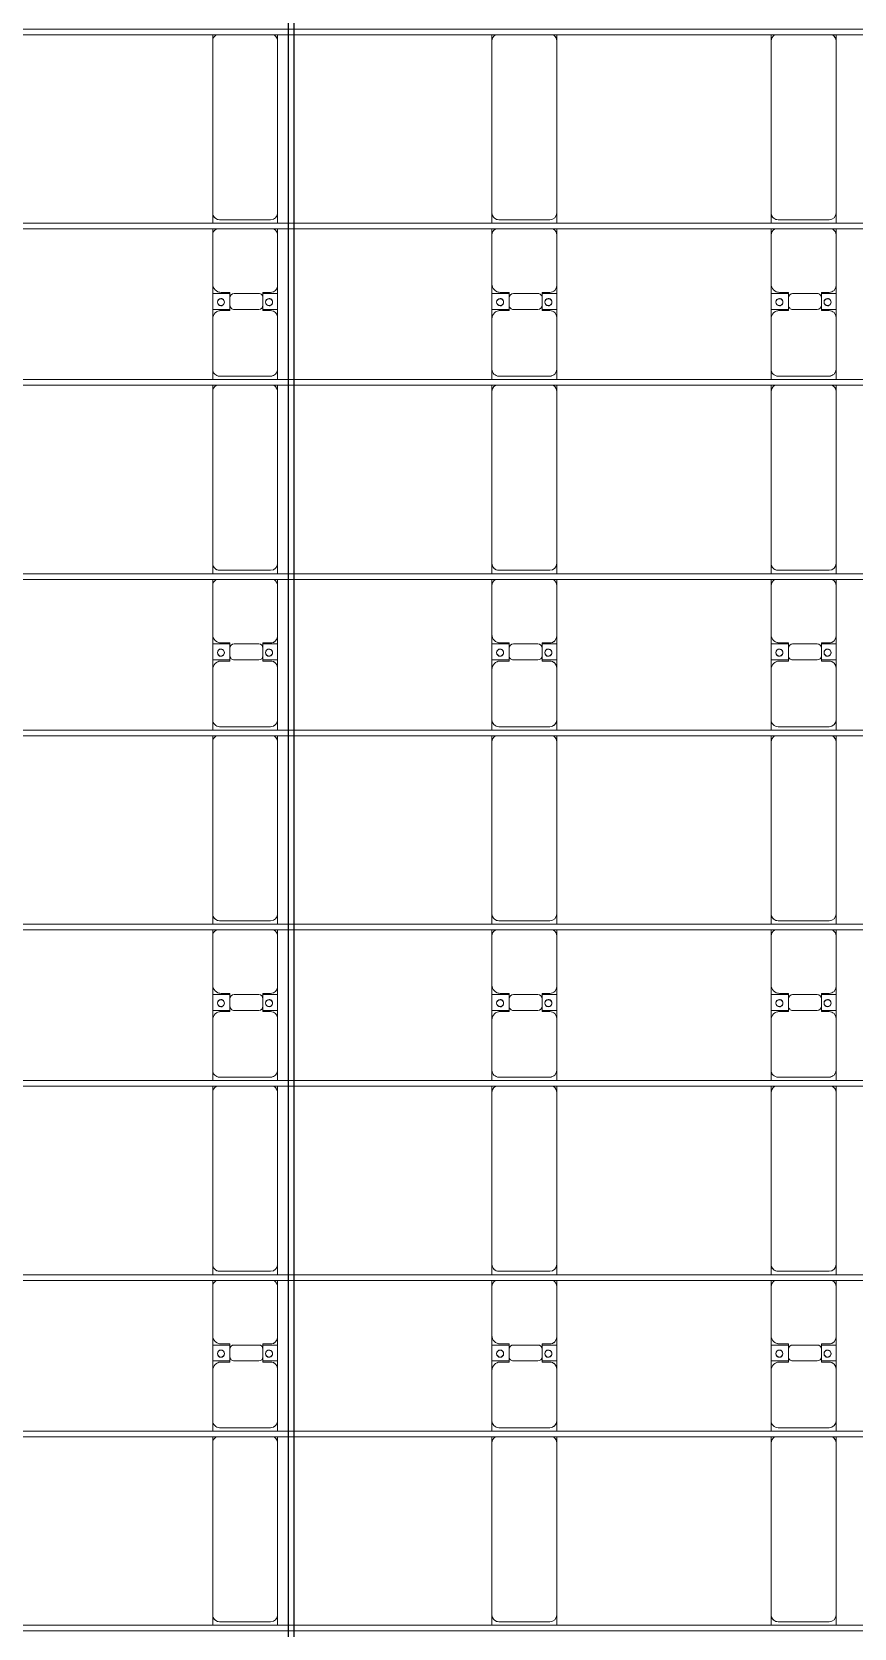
# Model space of a CAD drawing. Header units: millimetres. Extents: x -178706 to 107777, y -87310 to 933.
# Drawn here: x -72419 to -66530, y -51551 to -40121 of the extents above; entities that cross this region are included whole.
import ezdxf

# ---------------------------------------------------------------- set-up
doc = ezdxf.new("R2010")
doc.units = ezdxf.units.MM
doc.layers.add('A-GENM', color=13, linetype='Continuous', lineweight=9)
doc.layers.add('S-BEAM', color=12, linetype='Continuous', lineweight=9)

# ---------------------------------------------------------------- blocks, each defined once
blk = doc.blocks.new('Dai phao do pin - DẢI PHAO ĐỠ PIN-V50-BỐ TRÍ KHUNG KẾT CẤU BÈ PIN 04')
at = {"layer": 'A-GENM', "color": 7}
for p, q in [((24405, 242), (24480, 242)), ((25710, 242), (24480, 242)), ((25710, 242), (25755, 242)), ((25795, 242), (25870, 242)), ((26230, 242), (25870, 242)), ((26230, 242), (26412, 242)), ((26298, 242), (26480, 242)), ((26298, 118), (26298, 242)), ((26412, 242), (26412, 118)), ((26830, 242), (26480, 242)), ((26830, 242), (26875, 242)), ((26915, 242), (26990, 242)), ((28220, 242), (26990, 242)), ((28220, 242), (28265, 242)), ((28305, 242), (28380, 242)), ((28740, 242), (28380, 242)), ((28740, 242), (28922, 242)), ((28808, 242), (28990, 242)), ((28808, 118), (28808, 242)), ((28922, 242), (28922, 118)), ((29340, 242), (28990, 242)), ((29340, 242), (29385, 242)), ((29425, 242), (29500, 242)), ((30730, 242), (29500, 242)), ((30730, 242), (30775, 242)), ((30815, 242), (30890, 242)), ((31250, 242), (30890, 242)), ((31250, 242), (31432, 242)), ((31318, 242), (31500, 242)), ((31318, 118), (31318, 242)), ((31432, 242), (31432, 118)), ((31850, 242), (31500, 242)), ((31850, 242), (31895, 242)), ((31935, 242), (32010, 242)), ((33240, 242), (32010, 242)), ((33240, 242), (33285, 242)), ((33325, 242), (33400, 242)), ((33760, 242), (33400, 242)), ((33760, 242), (33942, 242)), ((33828, 242), (34010, 242)), ((33828, 118), (33828, 242)), ((33942, 242), (33942, 118)), ((34360, 242), (34010, 242)), ((34360, 242), (34405, 242)), ((34445, 242), (34520, 242)), ((35750, 242), (34520, 242)), ((35750, 242), (35795, 242)), ((24430, 192), (24430, -173)), ((25820, 192), (25820, -173)), ((26290, 118), (26290, 182)), ((26382, 118), (26290, 118)), ((26420, 118), (26328, 118)), ((26420, 182), (26420, 118)), ((26940, 192), (26940, -173)), ((28330, 192), (28330, -173)), ((28800, 118), (28800, 182)), ((28892, 118), (28800, 118)), ((28930, 118), (28838, 118)), ((28930, 182), (28930, 118)), ((29450, 192), (29450, -173)), ((30840, 192), (30840, -173)), ((31310, 118), (31310, 182)), ((31402, 118), (31310, 118)), ((31440, 118), (31348, 118)), ((31440, 182), (31440, 118)), ((31960, 192), (31960, -173)), ((33350, 192), (33350, -173)), ((33820, 118), (33820, 182)), ((33912, 118), (33820, 118)), ((33950, 118), (33858, 118)), ((33950, 182), (33950, 118)), ((34470, 192), (34470, -173)), ((26298, 88), (26298, -88)), ((26412, -88), (26412, 88)), ((28808, 88), (28808, -88)), ((28922, -88), (28922, 88)), ((31318, 88), (31318, -88)), ((31432, -88), (31432, 88)), ((33828, 88), (33828, -88)), ((33942, -88), (33942, 88)), ((24480, -223), (24405, -223)), ((24480, -223), (25710, -223)), ((25755, -223), (25710, -223)), ((25870, -223), (25795, -223)), ((25870, -223), (26240, -223)), ((26412, -223), (26240, -223)), ((26290, -173), (26290, -118)), ((26290, -118), (26382, -118)), ((26298, -223), (26298, -118)), ((26470, -223), (26298, -223)), ((26328, -118), (26420, -118)), ((26412, -118), (26412, -223)), ((26420, -118), (26420, -173)), ((26470, -223), (26830, -223)), ((26875, -223), (26830, -223)), ((26990, -223), (26915, -223)), ((26990, -223), (28220, -223)), ((28265, -223), (28220, -223)), ((28380, -223), (28305, -223)), ((28380, -223), (28750, -223)), ((28922, -223), (28750, -223)), ((28800, -173), (28800, -118)), ((28800, -118), (28892, -118)), ((28808, -223), (28808, -118)), ((28980, -223), (28808, -223)), ((28838, -118), (28930, -118)), ((28922, -118), (28922, -223)), ((28930, -118), (28930, -173)), ((28980, -223), (29340, -223)), ((29385, -223), (29340, -223)), ((29500, -223), (29425, -223)), ((29500, -223), (30730, -223)), ((30775, -223), (30730, -223)), ((30890, -223), (30815, -223)), ((30890, -223), (31260, -223)), ((31432, -223), (31260, -223)), ((31310, -173), (31310, -118)), ((31310, -118), (31402, -118)), ((31318, -223), (31318, -118)), ((31490, -223), (31318, -223)), ((31348, -118), (31440, -118)), ((31432, -118), (31432, -223)), ((31440, -118), (31440, -173)), ((31490, -223), (31850, -223)), ((31895, -223), (31850, -223)), ((32010, -223), (31935, -223)), ((32010, -223), (33240, -223)), ((33285, -223), (33240, -223)), ((33400, -223), (33325, -223)), ((33400, -223), (33770, -223)), ((33942, -223), (33770, -223)), ((33820, -173), (33820, -118)), ((33820, -118), (33912, -118)), ((33828, -223), (33828, -118)), ((34000, -223), (33828, -223)), ((33858, -118), (33950, -118)), ((33942, -118), (33942, -223)), ((33950, -118), (33950, -173)), ((34000, -223), (34360, -223)), ((34405, -223), (34360, -223)), ((34520, -223), (34445, -223)), ((34520, -223), (35750, -223)), ((35795, -223), (35750, -223))]:
    blk.add_line(p, q, dxfattribs=at)
for centre, radius, start, end in [((24480, 192), 50, 90, 180), ((24480, 192), 50, 105, 180), ((25710, 192), 50, 30, 90), ((25710, 192), 50, 30, 90), ((25870, 192), 50, 90, 180), ((26230, 182), 60, 0, 90), ((26480, 182), 60, 90, 180), ((26830, 192), 50, 30, 90), ((26990, 192), 50, 90, 180), ((26990, 192), 50, 105, 180), ((28220, 192), 50, 30, 90), ((28220, 192), 50, 30, 90), ((28380, 192), 50, 90, 180), ((28740, 182), 60, 360, 90), ((28990, 182), 60, 90, 180), ((29340, 192), 50, 30, 90), ((29500, 192), 50, 90, 180), ((29500, 192), 50, 105, 180), ((30730, 192), 50, 30, 90), ((30730, 192), 50, 30, 90), ((30890, 192), 50, 90, 180), ((31250, 182), 60, 0, 90), ((31500, 182), 60, 90, 180), ((31850, 192), 50, 30, 90), ((32010, 192), 50, 90, 180), ((32010, 192), 50, 105, 150), ((33240, 192), 50, 30, 90), ((33240, 192), 50, 30, 90), ((33400, 192), 50, 90, 180), ((33760, 182), 60, 360, 90), ((34010, 182), 60, 90, 180), ((34360, 192), 50, 30, 90), ((34520, 192), 50, 90, 180), ((34520, 192), 50, 105, 180), ((35750, 192), 50, 30, 90), ((35750, 192), 50, 30, 90), ((25870, 192), 50, 135, 180), ((26230, 182), 60, 0, 30), ((26328, 88), 30, 90, 180), ((26349, 183), 25, 360, 180), ((26349, 183), 25, 180, 360), ((26351, 183), 25, 0, 180), ((26351, 183), 25, 180, 360), ((26382, 88), 30, 360, 90), ((26480, 182), 60, 150, 180), ((26830, 192), 50, 30, 45), ((28380, 192), 50, 135, 180), ((28740, 182), 60, 360, 30), ((28838, 88), 30, 90, 180), ((28859, 183), 25, 0, 180), ((28859, 183), 25, 180, 0), ((28861, 183), 25, 360, 180), ((28861, 183), 25, 180, 0), ((28892, 88), 30, 0, 90), ((28990, 182), 60, 150, 180), ((29340, 192), 50, 30, 45), ((30890, 192), 50, 135, 180), ((31250, 182), 60, 0, 30), ((31348, 88), 30, 90, 180), ((31369, 183), 25, 360, 180), ((31369, 183), 25, 180, 0), ((31371, 183), 25, 360, 180), ((31371, 183), 25, 180, 0), ((31402, 88), 30, 0, 90), ((31500, 182), 60, 150, 180), ((31850, 192), 50, 30, 45), ((32010, 192), 50, 155.3553, 180), ((33400, 192), 50, 135, 180), ((33760, 182), 60, 360, 30), ((33858, 88), 30, 90, 180), ((33879, 183), 25, 360, 180), ((33879, 183), 25, 180, 0), ((33881, 183), 25, 360, 180), ((33881, 183), 25, 180, 0), ((33912, 88), 30, 0, 90), ((34010, 182), 60, 150, 180), ((34360, 192), 50, 30, 45), ((26328, -88), 30, 180, 270), ((26382, -88), 30, 270, 360), ((28838, -88), 30, 180, 270), ((28892, -88), 30, 270, 360), ((31348, -88), 30, 180, 270), ((31402, -88), 30, 270, 360), ((33858, -88), 30, 180, 270), ((33912, -88), 30, 270, 0), ((24480, -173), 50, 180, 270), ((24480, -173), 50, 180, 270), ((25710, -173), 50, 270, 330), ((25710, -173), 50, 285, 330), ((25870, -173), 50, 180, 270), ((25870, -173), 50, 180, 225), ((26240, -173), 50, 270, 360), ((26240, -173), 50, 315, 0), ((26349, -162), 25, 0, 180), ((26349, -162), 25, 180, 0), ((26351, -162), 25, 0, 180), ((26351, -162), 25, 180, 0), ((26470, -173), 50, 180, 270), ((26470, -173), 50, 180, 225), ((26830, -173), 50, 270, 330), ((26830, -173), 50, 315, 330), ((26990, -173), 50, 180, 270), ((26990, -173), 50, 180, 270), ((28220, -173), 50, 270, 330), ((28220, -173), 50, 285, 330), ((28380, -173), 50, 180, 270), ((28380, -173), 50, 180, 225), ((28750, -173), 50, 270, 360), ((28750, -173), 50, 315, 360), ((28859, -162), 25, 360, 180), ((28859, -162), 25, 180, 360), ((28861, -162), 25, 0, 180), ((28861, -162), 25, 180, 0), ((28980, -173), 50, 180, 270), ((28980, -173), 50, 180, 225), ((29340, -173), 50, 270, 330), ((29340, -173), 50, 315, 330), ((29500, -173), 50, 180, 270), ((29500, -173), 50, 180, 270), ((30730, -173), 50, 270, 330), ((30730, -173), 50, 285, 330), ((30890, -173), 50, 180, 270), ((30890, -173), 50, 180, 225), ((31260, -173), 50, 270, 360), ((31260, -173), 50, 315, 0), ((31369, -162), 25, 0, 180), ((31369, -162), 25, 180, 0), ((31371, -162), 25, 0, 180), ((31371, -162), 25, 180, 0), ((31490, -173), 50, 180, 270), ((31490, -173), 50, 180, 225), ((31850, -173), 50, 270, 330), ((31850, -173), 50, 315, 330), ((32010, -173), 50, 180, 270), ((32010, -173), 50, 180, 270), ((33240, -173), 50, 270, 330), ((33240, -173), 50, 285, 330), ((33400, -173), 50, 180, 270), ((33400, -173), 50, 180, 225), ((33770, -173), 50, 270, 360), ((33770, -173), 50, 315, 0), ((33879, -162), 25, 0, 180), ((33879, -162), 25, 180, 0), ((33881, -162), 25, 0, 180), ((33881, -162), 25, 180, 0), ((34000, -173), 50, 180, 270), ((34000, -173), 50, 180, 225), ((34360, -173), 50, 270, 330), ((34360, -173), 50, 315, 330), ((34520, -173), 50, 180, 270), ((34520, -173), 50, 180, 270), ((35750, -173), 50, 270, 330), ((35750, -173), 50, 285, 330)]:
    blk.add_arc(centre, radius, start, end, dxfattribs=at)
blk = doc.blocks.new('Dai phao do pin - DẢI PHAO ĐỠ PIN-V51-BỐ TRÍ KHUNG KẾT CẤU BÈ PIN 04')
at = {"layer": 'A-GENM', "color": 7}
for p, q in [((24405, 242), (24480, 242)), ((25710, 242), (24480, 242)), ((25710, 242), (25755, 242)), ((25795, 242), (25870, 242)), ((26230, 242), (25870, 242)), ((26230, 242), (26412, 242)), ((26298, 242), (26480, 242)), ((26298, 118), (26298, 242)), ((26412, 242), (26412, 118)), ((26830, 242), (26480, 242)), ((26830, 242), (26875, 242)), ((26915, 242), (26990, 242)), ((28220, 242), (26990, 242)), ((28220, 242), (28265, 242)), ((28305, 242), (28380, 242)), ((28740, 242), (28380, 242)), ((28740, 242), (28922, 242)), ((28808, 242), (28990, 242)), ((28808, 118), (28808, 242)), ((28922, 242), (28922, 118)), ((29340, 242), (28990, 242)), ((29340, 242), (29385, 242)), ((29425, 242), (29500, 242)), ((30730, 242), (29500, 242)), ((30730, 242), (30775, 242)), ((30815, 242), (30890, 242)), ((31250, 242), (30890, 242)), ((31250, 242), (31432, 242)), ((31318, 242), (31500, 242)), ((31318, 118), (31318, 242)), ((31432, 242), (31432, 118)), ((31850, 242), (31500, 242)), ((31850, 242), (31895, 242)), ((31935, 242), (32010, 242)), ((33240, 242), (32010, 242)), ((33240, 242), (33285, 242)), ((33325, 242), (33400, 242)), ((33760, 242), (33400, 242)), ((33760, 242), (33942, 242)), ((33828, 242), (34010, 242)), ((33828, 118), (33828, 242)), ((33942, 242), (33942, 118)), ((34360, 242), (34010, 242)), ((34360, 242), (34405, 242)), ((34445, 242), (34520, 242)), ((35750, 242), (34520, 242)), ((35750, 242), (35795, 242)), ((24430, 192), (24430, -173)), ((25820, 192), (25820, -173)), ((26290, 118), (26290, 182)), ((26382, 118), (26290, 118)), ((26420, 118), (26328, 118)), ((26420, 182), (26420, 118)), ((26940, 192), (26940, -173)), ((28330, 192), (28330, -173)), ((28800, 118), (28800, 182)), ((28892, 118), (28800, 118)), ((28930, 118), (28838, 118)), ((28930, 182), (28930, 118)), ((29450, 192), (29450, -173)), ((30840, 192), (30840, -173)), ((31310, 118), (31310, 182)), ((31402, 118), (31310, 118)), ((31440, 118), (31348, 118)), ((31440, 182), (31440, 118)), ((31960, 192), (31960, -173)), ((33350, 192), (33350, -173)), ((33820, 118), (33820, 182)), ((33912, 118), (33820, 118)), ((33950, 118), (33858, 118)), ((33950, 182), (33950, 118)), ((34470, 192), (34470, -173)), ((26298, 88), (26298, -88)), ((26412, -88), (26412, 88)), ((28808, 88), (28808, -88)), ((28922, -88), (28922, 88)), ((31318, 88), (31318, -88)), ((31432, -88), (31432, 88)), ((33828, 88), (33828, -88)), ((33942, -88), (33942, 88)), ((24480, -223), (24405, -223)), ((24480, -223), (25710, -223)), ((25755, -223), (25710, -223)), ((25870, -223), (25795, -223)), ((25870, -223), (26240, -223)), ((26412, -223), (26240, -223)), ((26290, -173), (26290, -118)), ((26290, -118), (26382, -118)), ((26298, -223), (26298, -118)), ((26470, -223), (26298, -223)), ((26328, -118), (26420, -118)), ((26412, -118), (26412, -223)), ((26420, -118), (26420, -173)), ((26470, -223), (26830, -223)), ((26875, -223), (26830, -223)), ((26990, -223), (26915, -223)), ((26990, -223), (28220, -223)), ((28265, -223), (28220, -223)), ((28380, -223), (28305, -223)), ((28380, -223), (28750, -223)), ((28922, -223), (28750, -223)), ((28800, -173), (28800, -118)), ((28800, -118), (28892, -118)), ((28808, -223), (28808, -118)), ((28980, -223), (28808, -223)), ((28838, -118), (28930, -118)), ((28922, -118), (28922, -223)), ((28930, -118), (28930, -173)), ((28980, -223), (29340, -223)), ((29385, -223), (29340, -223)), ((29500, -223), (29425, -223)), ((29500, -223), (30730, -223)), ((30775, -223), (30730, -223)), ((30890, -223), (30815, -223)), ((30890, -223), (31260, -223)), ((31432, -223), (31260, -223)), ((31310, -173), (31310, -118)), ((31310, -118), (31402, -118)), ((31318, -223), (31318, -118)), ((31490, -223), (31318, -223)), ((31348, -118), (31440, -118)), ((31432, -118), (31432, -223)), ((31440, -118), (31440, -173)), ((31490, -223), (31850, -223)), ((31895, -223), (31850, -223)), ((32010, -223), (31935, -223)), ((32010, -223), (33240, -223)), ((33285, -223), (33240, -223)), ((33400, -223), (33325, -223)), ((33400, -223), (33770, -223)), ((33942, -223), (33770, -223)), ((33820, -173), (33820, -118)), ((33820, -118), (33912, -118)), ((33828, -223), (33828, -118)), ((34000, -223), (33828, -223)), ((33858, -118), (33950, -118)), ((33942, -118), (33942, -223)), ((33950, -118), (33950, -173)), ((34000, -223), (34360, -223)), ((34405, -223), (34360, -223)), ((34520, -223), (34445, -223)), ((34520, -223), (35750, -223)), ((35795, -223), (35750, -223))]:
    blk.add_line(p, q, dxfattribs=at)
for centre, radius, start, end in [((24480, 192), 50, 90, 180), ((24480, 192), 50, 105, 180), ((25710, 192), 50, 30, 90), ((25710, 192), 50, 30, 90), ((25870, 192), 50, 90, 180), ((26230, 182), 60, 0, 90), ((26480, 182), 60, 90, 180), ((26830, 192), 50, 30, 90), ((26990, 192), 50, 90, 180), ((26990, 192), 50, 105, 180), ((28220, 192), 50, 30, 90), ((28220, 192), 50, 30, 90), ((28380, 192), 50, 90, 180), ((28740, 182), 60, 360, 90), ((28990, 182), 60, 90, 180), ((29340, 192), 50, 30, 90), ((29500, 192), 50, 90, 180), ((29500, 192), 50, 105, 180), ((30730, 192), 50, 30, 90), ((30730, 192), 50, 30, 90), ((30890, 192), 50, 90, 180), ((31250, 182), 60, 0, 90), ((31500, 182), 60, 90, 180), ((31850, 192), 50, 30, 90), ((32010, 192), 50, 90, 180), ((32010, 192), 50, 105, 150), ((33240, 192), 50, 30, 90), ((33240, 192), 50, 30, 90), ((33400, 192), 50, 90, 180), ((33760, 182), 60, 360, 90), ((34010, 182), 60, 90, 180), ((34360, 192), 50, 30, 90), ((34520, 192), 50, 90, 180), ((34520, 192), 50, 105, 180), ((35750, 192), 50, 30, 90), ((35750, 192), 50, 30, 90), ((25870, 192), 50, 135, 180), ((26230, 182), 60, 0, 30), ((26328, 88), 30, 90, 180), ((26349, 183), 25, 360, 180), ((26349, 183), 25, 180, 360), ((26351, 183), 25, 0, 180), ((26351, 183), 25, 180, 360), ((26382, 88), 30, 360, 90), ((26480, 182), 60, 150, 180), ((26830, 192), 50, 30, 45), ((28380, 192), 50, 135, 180), ((28740, 182), 60, 360, 30), ((28838, 88), 30, 90, 180), ((28859, 183), 25, 0, 180), ((28859, 183), 25, 180, 0), ((28861, 183), 25, 360, 180), ((28861, 183), 25, 180, 0), ((28892, 88), 30, 0, 90), ((28990, 182), 60, 150, 180), ((29340, 192), 50, 30, 45), ((30890, 192), 50, 135, 180), ((31250, 182), 60, 0, 30), ((31348, 88), 30, 90, 180), ((31369, 183), 25, 360, 180), ((31369, 183), 25, 180, 0), ((31371, 183), 25, 360, 180), ((31371, 183), 25, 180, 0), ((31402, 88), 30, 0, 90), ((31500, 182), 60, 150, 180), ((31850, 192), 50, 30, 45), ((32010, 192), 50, 155.3662, 180), ((33400, 192), 50, 135, 180), ((33760, 182), 60, 360, 30), ((33858, 88), 30, 90, 180), ((33879, 183), 25, 360, 180), ((33879, 183), 25, 180, 0), ((33881, 183), 25, 360, 180), ((33881, 183), 25, 180, 0), ((33912, 88), 30, 0, 90), ((34010, 182), 60, 150, 180), ((34360, 192), 50, 30, 45), ((26328, -88), 30, 180, 270), ((26382, -88), 30, 270, 360), ((28838, -88), 30, 180, 270), ((28892, -88), 30, 270, 360), ((31348, -88), 30, 180, 270), ((31402, -88), 30, 270, 360), ((33858, -88), 30, 180, 270), ((33912, -88), 30, 270, 0), ((24480, -173), 50, 180, 270), ((24480, -173), 50, 180, 270), ((25710, -173), 50, 270, 330), ((25710, -173), 50, 285, 330), ((25870, -173), 50, 180, 270), ((25870, -173), 50, 180, 225), ((26240, -173), 50, 270, 360), ((26240, -173), 50, 315, 0), ((26349, -162), 25, 0, 180), ((26349, -162), 25, 180, 0), ((26351, -162), 25, 0, 180), ((26351, -162), 25, 180, 0), ((26470, -173), 50, 180, 270), ((26470, -173), 50, 180, 225), ((26830, -173), 50, 270, 330), ((26830, -173), 50, 315, 330), ((26990, -173), 50, 180, 270), ((26990, -173), 50, 180, 270), ((28220, -173), 50, 270, 330), ((28220, -173), 50, 285, 330), ((28380, -173), 50, 180, 270), ((28380, -173), 50, 180, 225), ((28750, -173), 50, 270, 360), ((28750, -173), 50, 315, 360), ((28859, -162), 25, 360, 180), ((28859, -162), 25, 180, 360), ((28861, -162), 25, 0, 180), ((28861, -162), 25, 180, 0), ((28980, -173), 50, 180, 270), ((28980, -173), 50, 180, 225), ((29340, -173), 50, 270, 330), ((29340, -173), 50, 315, 330), ((29500, -173), 50, 180, 270), ((29500, -173), 50, 180, 270), ((30730, -173), 50, 270, 330), ((30730, -173), 50, 285, 330), ((30890, -173), 50, 180, 270), ((30890, -173), 50, 180, 225), ((31260, -173), 50, 270, 360), ((31260, -173), 50, 315, 0), ((31369, -162), 25, 0, 180), ((31369, -162), 25, 180, 0), ((31371, -162), 25, 0, 180), ((31371, -162), 25, 180, 0), ((31490, -173), 50, 180, 270), ((31490, -173), 50, 180, 225), ((31850, -173), 50, 270, 330), ((31850, -173), 50, 315, 330), ((32010, -173), 50, 180, 270), ((32010, -173), 50, 180, 270), ((33240, -173), 50, 270, 330), ((33240, -173), 50, 285, 330), ((33400, -173), 50, 180, 270), ((33400, -173), 50, 180, 225), ((33770, -173), 50, 270, 360), ((33770, -173), 50, 315, 0), ((33879, -162), 25, 0, 180), ((33879, -162), 25, 180, 0), ((33881, -162), 25, 0, 180), ((33881, -162), 25, 180, 0), ((34000, -173), 50, 180, 270), ((34000, -173), 50, 180, 225), ((34360, -173), 50, 270, 330), ((34360, -173), 50, 315, 330), ((34520, -173), 50, 180, 270), ((34520, -173), 50, 180, 270), ((35750, -173), 50, 270, 330), ((35750, -173), 50, 285, 330)]:
    blk.add_arc(centre, radius, start, end, dxfattribs=at)
blk = doc.blocks.new('Dai phao do pin - DẢI PHAO ĐỠ PIN-V52-BỐ TRÍ KHUNG KẾT CẤU BÈ PIN 04')
at = {"layer": 'A-GENM', "color": 7}
for p, q in [((24405, 242), (24480, 242)), ((25710, 242), (24480, 242)), ((25710, 242), (25755, 242)), ((25795, 242), (25870, 242)), ((26230, 242), (25870, 242)), ((26230, 242), (26412, 242)), ((26298, 242), (26480, 242)), ((26298, 118), (26298, 242)), ((26412, 242), (26412, 118)), ((26830, 242), (26480, 242)), ((26830, 242), (26875, 242)), ((26915, 242), (26990, 242)), ((28220, 242), (26990, 242)), ((28220, 242), (28265, 242)), ((28305, 242), (28380, 242)), ((28740, 242), (28380, 242)), ((28740, 242), (28922, 242)), ((28808, 242), (28990, 242)), ((28808, 118), (28808, 242)), ((28922, 242), (28922, 118)), ((29340, 242), (28990, 242)), ((29340, 242), (29385, 242)), ((29425, 242), (29500, 242)), ((30730, 242), (29500, 242)), ((30730, 242), (30775, 242)), ((30815, 242), (30890, 242)), ((31250, 242), (30890, 242)), ((31250, 242), (31432, 242)), ((31318, 242), (31500, 242)), ((31318, 118), (31318, 242)), ((31432, 242), (31432, 118)), ((31850, 242), (31500, 242)), ((31850, 242), (31895, 242)), ((31935, 242), (32010, 242)), ((33240, 242), (32010, 242)), ((33240, 242), (33285, 242)), ((33325, 242), (33400, 242)), ((33760, 242), (33400, 242)), ((33760, 242), (33942, 242)), ((33828, 242), (34010, 242)), ((33828, 118), (33828, 242)), ((33942, 242), (33942, 118)), ((34360, 242), (34010, 242)), ((34360, 242), (34405, 242)), ((34445, 242), (34520, 242)), ((35750, 242), (34520, 242)), ((35750, 242), (35795, 242)), ((24430, 192), (24430, -173)), ((25820, 192), (25820, -173)), ((26290, 118), (26290, 182)), ((26382, 118), (26290, 118)), ((26420, 118), (26328, 118)), ((26420, 182), (26420, 118)), ((26940, 192), (26940, -173)), ((28330, 192), (28330, -173)), ((28800, 118), (28800, 182)), ((28892, 118), (28800, 118)), ((28930, 118), (28838, 118)), ((28930, 182), (28930, 118)), ((29450, 192), (29450, -173)), ((30840, 192), (30840, -173)), ((31310, 118), (31310, 182)), ((31402, 118), (31310, 118)), ((31440, 118), (31348, 118)), ((31440, 182), (31440, 118)), ((31960, 192), (31960, -173)), ((33350, 192), (33350, -173)), ((33820, 118), (33820, 182)), ((33912, 118), (33820, 118)), ((33950, 118), (33858, 118)), ((33950, 182), (33950, 118)), ((34470, 192), (34470, -173)), ((26298, 88), (26298, -88)), ((26412, -88), (26412, 88)), ((28808, 88), (28808, -88)), ((28922, -88), (28922, 88)), ((31318, 88), (31318, -88)), ((31432, -88), (31432, 88)), ((33828, 88), (33828, -88)), ((33942, -88), (33942, 88)), ((24480, -223), (24405, -223)), ((24480, -223), (25710, -223)), ((25755, -223), (25710, -223)), ((25870, -223), (25795, -223)), ((25870, -223), (26240, -223)), ((26412, -223), (26240, -223)), ((26290, -173), (26290, -118)), ((26290, -118), (26382, -118)), ((26298, -223), (26298, -118)), ((26470, -223), (26298, -223)), ((26328, -118), (26420, -118)), ((26412, -118), (26412, -223)), ((26420, -118), (26420, -173)), ((26470, -223), (26830, -223)), ((26875, -223), (26830, -223)), ((26990, -223), (26915, -223)), ((26990, -223), (28220, -223)), ((28265, -223), (28220, -223)), ((28380, -223), (28305, -223)), ((28380, -223), (28750, -223)), ((28922, -223), (28750, -223)), ((28800, -173), (28800, -118)), ((28800, -118), (28892, -118)), ((28808, -223), (28808, -118)), ((28980, -223), (28808, -223)), ((28838, -118), (28930, -118)), ((28922, -118), (28922, -223)), ((28930, -118), (28930, -173)), ((28980, -223), (29340, -223)), ((29385, -223), (29340, -223)), ((29500, -223), (29425, -223)), ((29500, -223), (30730, -223)), ((30775, -223), (30730, -223)), ((30890, -223), (30815, -223)), ((30890, -223), (31260, -223)), ((31432, -223), (31260, -223)), ((31310, -173), (31310, -118)), ((31310, -118), (31402, -118)), ((31318, -223), (31318, -118)), ((31490, -223), (31318, -223)), ((31348, -118), (31440, -118)), ((31432, -118), (31432, -223)), ((31440, -118), (31440, -173)), ((31490, -223), (31850, -223)), ((31895, -223), (31850, -223)), ((32010, -223), (31935, -223)), ((32010, -223), (33240, -223)), ((33285, -223), (33240, -223)), ((33400, -223), (33325, -223)), ((33400, -223), (33770, -223)), ((33942, -223), (33770, -223)), ((33820, -173), (33820, -118)), ((33820, -118), (33912, -118)), ((33828, -223), (33828, -118)), ((34000, -223), (33828, -223)), ((33858, -118), (33950, -118)), ((33942, -118), (33942, -223)), ((33950, -118), (33950, -173)), ((34000, -223), (34360, -223)), ((34405, -223), (34360, -223)), ((34520, -223), (34445, -223)), ((34520, -223), (35750, -223)), ((35795, -223), (35750, -223))]:
    blk.add_line(p, q, dxfattribs=at)
for centre, radius, start, end in [((24480, 192), 50, 90, 180), ((24480, 192), 50, 105, 180), ((25710, 192), 50, 30, 90), ((25710, 192), 50, 30, 90), ((25870, 192), 50, 90, 180), ((26230, 182), 60, 0, 90), ((26480, 182), 60, 90, 180), ((26830, 192), 50, 30, 90), ((26990, 192), 50, 90, 180), ((26990, 192), 50, 105, 180), ((28220, 192), 50, 30, 90), ((28220, 192), 50, 30, 90), ((28380, 192), 50, 90, 180), ((28740, 182), 60, 360, 90), ((28990, 182), 60, 90, 180), ((29340, 192), 50, 30, 90), ((29500, 192), 50, 90, 180), ((29500, 192), 50, 105, 180), ((30730, 192), 50, 30, 90), ((30730, 192), 50, 30, 90), ((30890, 192), 50, 90, 180), ((31250, 182), 60, 0, 90), ((31500, 182), 60, 90, 180), ((31850, 192), 50, 30, 90), ((32010, 192), 50, 90, 180), ((32010, 192), 50, 105, 150), ((33240, 192), 50, 30, 90), ((33240, 192), 50, 30, 90), ((33400, 192), 50, 90, 180), ((33760, 182), 60, 360, 90), ((34010, 182), 60, 90, 180), ((34360, 192), 50, 30, 90), ((34520, 192), 50, 90, 180), ((34520, 192), 50, 105, 180), ((35750, 192), 50, 30, 90), ((35750, 192), 50, 30, 90), ((25870, 192), 50, 135, 180), ((26230, 182), 60, 0, 30), ((26328, 88), 30, 90, 180), ((26349, 183), 25, 360, 180), ((26349, 183), 25, 180, 360), ((26351, 183), 25, 0, 180), ((26351, 183), 25, 180, 360), ((26382, 88), 30, 360, 90), ((26480, 182), 60, 150, 180), ((26830, 192), 50, 30, 45), ((28380, 192), 50, 135, 180), ((28740, 182), 60, 360, 30), ((28838, 88), 30, 90, 180), ((28859, 183), 25, 0, 180), ((28859, 183), 25, 180, 0), ((28861, 183), 25, 360, 180), ((28861, 183), 25, 180, 0), ((28892, 88), 30, 0, 90), ((28990, 182), 60, 150, 180), ((29340, 192), 50, 30, 45), ((30890, 192), 50, 135, 180), ((31250, 182), 60, 0, 30), ((31348, 88), 30, 90, 180), ((31369, 183), 25, 360, 180), ((31369, 183), 25, 180, 0), ((31371, 183), 25, 360, 180), ((31371, 183), 25, 180, 0), ((31402, 88), 30, 0, 90), ((31500, 182), 60, 150, 180), ((31850, 192), 50, 30, 45), ((32010, 192), 50, 155.3771, 180), ((33400, 192), 50, 135, 180), ((33760, 182), 60, 360, 30), ((33858, 88), 30, 90, 180), ((33879, 183), 25, 360, 180), ((33879, 183), 25, 180, 0), ((33881, 183), 25, 360, 180), ((33881, 183), 25, 180, 0), ((33912, 88), 30, 0, 90), ((34010, 182), 60, 150, 180), ((34360, 192), 50, 30, 45), ((26328, -88), 30, 180, 270), ((26382, -88), 30, 270, 360), ((28838, -88), 30, 180, 270), ((28892, -88), 30, 270, 360), ((31348, -88), 30, 180, 270), ((31402, -88), 30, 270, 360), ((33858, -88), 30, 180, 270), ((33912, -88), 30, 270, 0), ((24480, -173), 50, 180, 270), ((24480, -173), 50, 180, 270), ((25710, -173), 50, 270, 331.9787), ((25710, -173), 50, 285, 331.9787), ((25870, -173), 50, 180, 270), ((25870, -173), 50, 180, 225), ((26240, -173), 50, 270, 360), ((26240, -173), 50, 315, 0), ((26349, -162), 25, 0, 180), ((26349, -162), 25, 180, 0), ((26351, -162), 25, 0, 180), ((26351, -162), 25, 180, 0), ((26470, -173), 50, 180, 270), ((26470, -173), 50, 180, 225), ((26830, -173), 50, 270, 331.9761), ((26830, -173), 50, 315, 331.9761), ((26990, -173), 50, 180, 270), ((26990, -173), 50, 180, 270), ((28220, -173), 50, 270, 331.973), ((28220, -173), 50, 285, 331.973), ((28380, -173), 50, 180, 270), ((28380, -173), 50, 180, 225), ((28750, -173), 50, 270, 360), ((28750, -173), 50, 315, 360), ((28859, -162), 25, 360, 180), ((28859, -162), 25, 180, 360), ((28861, -162), 25, 0, 180), ((28861, -162), 25, 180, 0), ((28980, -173), 50, 180, 270), ((28980, -173), 50, 180, 225), ((29340, -173), 50, 270, 331.9704), ((29340, -173), 50, 315, 331.9704), ((29500, -173), 50, 180, 270), ((29500, -173), 50, 180, 270), ((30730, -173), 50, 270, 331.9673), ((30730, -173), 50, 285, 331.9673), ((30890, -173), 50, 180, 270), ((30890, -173), 50, 180, 225), ((31260, -173), 50, 270, 360), ((31260, -173), 50, 315, 0), ((31369, -162), 25, 0, 180), ((31369, -162), 25, 180, 0), ((31371, -162), 25, 0, 180), ((31371, -162), 25, 180, 0), ((31490, -173), 50, 180, 270), ((31490, -173), 50, 180, 225), ((31850, -173), 50, 270, 331.9648), ((31850, -173), 50, 315, 331.9648), ((32010, -173), 50, 180, 270), ((32010, -173), 50, 180, 270), ((33240, -173), 50, 270, 331.9616), ((33240, -173), 50, 285, 331.9616), ((33400, -173), 50, 180, 270), ((33400, -173), 50, 180, 225), ((33770, -173), 50, 270, 360), ((33770, -173), 50, 315, 0), ((33879, -162), 25, 0, 180), ((33879, -162), 25, 180, 0), ((33881, -162), 25, 0, 180), ((33881, -162), 25, 180, 0), ((34000, -173), 50, 180, 270), ((34000, -173), 50, 180, 225), ((34360, -173), 50, 270, 331.9591), ((34360, -173), 50, 315, 331.9591), ((34520, -173), 50, 180, 270), ((34520, -173), 50, 180, 270), ((35750, -173), 50, 270, 331.9559), ((35750, -173), 50, 285, 331.9559)]:
    blk.add_arc(centre, radius, start, end, dxfattribs=at)
blk = doc.blocks.new('Dầm C52 - Dầm C52-22346-BỐ TRÍ KHUNG KẾT CẤU BÈ PIN 04')
at = {"layer": 'S-BEAM', "color": 1}
for p, q in [((-87623, 20), (87623, 20)), ((87623, -20), (-87623, -20))]:
    blk.add_line(p, q, dxfattribs=at)
blk = doc.blocks.new('Dầm C52 - Hộp 40x60-15957-BỐ TRÍ KHUNG KẾT CẤU BÈ PIN 04')
at = {"layer": 'S-BEAM', "color": 3, "lineweight": 25}
for p, q in [((-37160, 20), (37160, 20)), ((37160, -20), (-37160, -20))]:
    blk.add_line(p, q, dxfattribs=at)
blk = doc.blocks.new('HOBANMONG_BEPIN 4_rvt-1-BỐ TRÍ KHUNG KẾT CẤU BÈ PIN 04')
at = {"layer": 'A-GENM', "color": 3, "lineweight": 25, "rotation": 90.00010434022407}
for name, p in [('Dai phao do pin - DẢI PHAO ĐỠ PIN-V50-BỐ TRÍ KHUNG KẾT CẤU BÈ PIN 04', (-70882, -75936)), ('Dai phao do pin - DẢI PHAO ĐỠ PIN-V51-BỐ TRÍ KHUNG KẾT CẤU BÈ PIN 04', (-68882, -75936)), ('Dai phao do pin - DẢI PHAO ĐỠ PIN-V52-BỐ TRÍ KHUNG KẾT CẤU BÈ PIN 04', (-66882, -75936))]:
    blk.add_blockref(name, p, dxfattribs=at)
at = {"layer": 'S-BEAM', "color": 3, "lineweight": 25}
for name, p, rotation in [('Dầm C52 - Hộp 40x60-15957-BỐ TRÍ KHUNG KẾT CẤU BÈ PIN 04', (-70562, -42627), 90.00010434022374), ('Dầm C52 - Dầm C52-22346-BỐ TRÍ KHUNG KẾT CẤU BÈ PIN 04', (-83895, -40121), 180.0001043386848), ('Dầm C52 - Dầm C52-22346-BỐ TRÍ KHUNG KẾT CẤU BÈ PIN 04', (-83891, -41511), 180.0001043386848), ('Dầm C52 - Dầm C52-22346-BỐ TRÍ KHUNG KẾT CẤU BÈ PIN 04', (-83888, -42631), 180.0001043386848), ('Dầm C52 - Dầm C52-22346-BỐ TRÍ KHUNG KẾT CẤU BÈ PIN 04', (-83884, -44021), 180.0001043386848), ('Dầm C52 - Dầm C52-22346-BỐ TRÍ KHUNG KẾT CẤU BÈ PIN 04', (-83881, -45141), 180.0001043386848), ('Dầm C52 - Dầm C52-22346-BỐ TRÍ KHUNG KẾT CẤU BÈ PIN 04', (-83877, -46531), 180.0001043386848), ('Dầm C52 - Dầm C52-22346-BỐ TRÍ KHUNG KẾT CẤU BÈ PIN 04', (-83874, -47651), 180.0001043386848), ('Dầm C52 - Dầm C52-22346-BỐ TRÍ KHUNG KẾT CẤU BÈ PIN 04', (-83871, -49041), 180.0001043386848), ('Dầm C52 - Dầm C52-22346-BỐ TRÍ KHUNG KẾT CẤU BÈ PIN 04', (-83867, -50161), 180.0001043386848), ('Dầm C52 - Dầm C52-22346-BỐ TRÍ KHUNG KẾT CẤU BÈ PIN 04', (-83864, -51551), 180.0001043386848)]:
    blk.add_blockref(name, p, dxfattribs=dict(at, rotation=rotation))

msp = doc.modelspace()

# ---------------------------------------------------------------- block references
at = {"lineweight": 5}
msp.add_blockref('HOBANMONG_BEPIN 4_rvt-1-BỐ TRÍ KHUNG KẾT CẤU BÈ PIN 04', (0, 0), dxfattribs=at)

doc.saveas('drawing.dxf')
